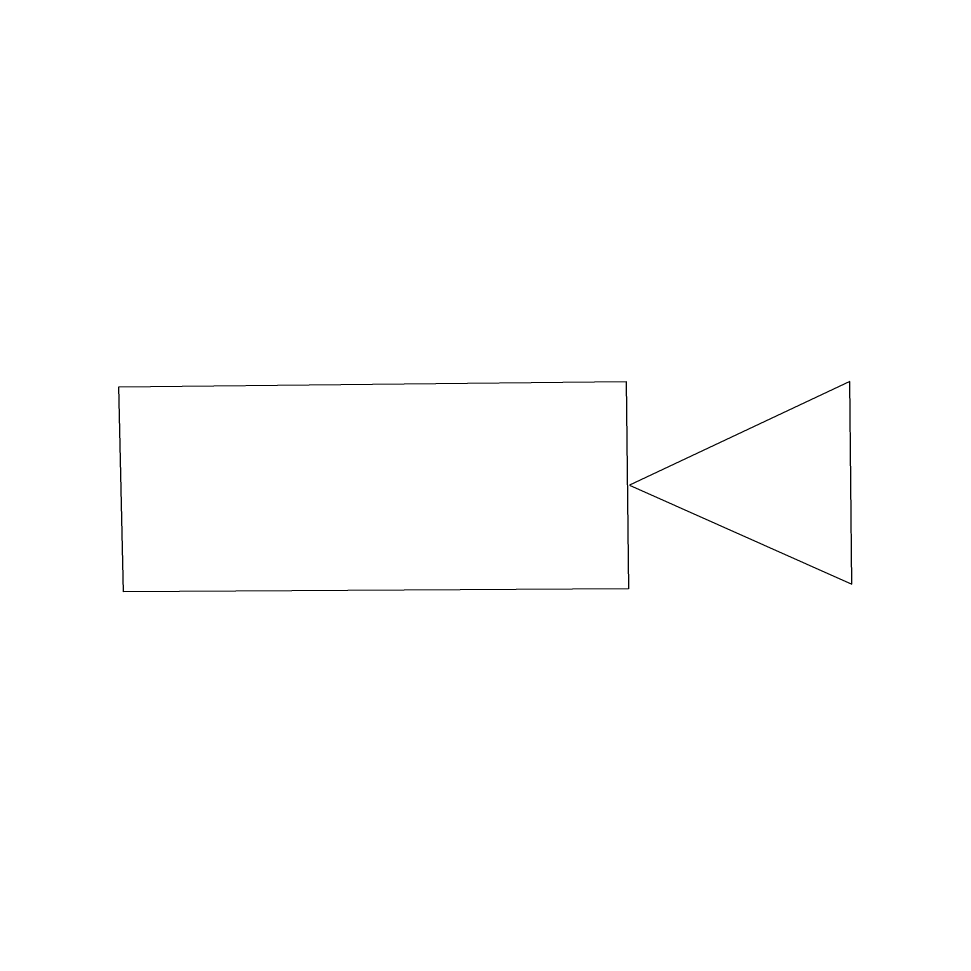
# Model space of a CAD drawing. Header units: millimetres. Extents: x 2251 to 3767, y 1115 to 2630.
import ezdxf

# ---------------------------------------------------------------- set-up
doc = ezdxf.new("R2010")
doc.units = ezdxf.units.MM
doc.layers.add('PDF_Geometry', color=7, linetype='Continuous', true_color=0xfd8379)

# ---------------------------------------------------------------- blocks, each defined once
blk = doc.blocks.new('Cam')
at = {"layer": 'PDF_Geometry', "color": 6, "lineweight": 25}
for points in [[(-465.7, 703.8), (116.4, 121.7), (-121.7, -116.4), (-698.5, 465.7)], [(370.4, -137.6), (0, 0), (137.6, -370.4)]]:
    blk.add_lwpolyline(points, close=True, dxfattribs=at)

msp = doc.modelspace()

# ---------------------------------------------------------------- block references
at = {"rotation": 45.60159988725219}
msp.add_blockref('Cam', (3242.7, 1872.9), dxfattribs=at)

doc.saveas('drawing.dxf')
